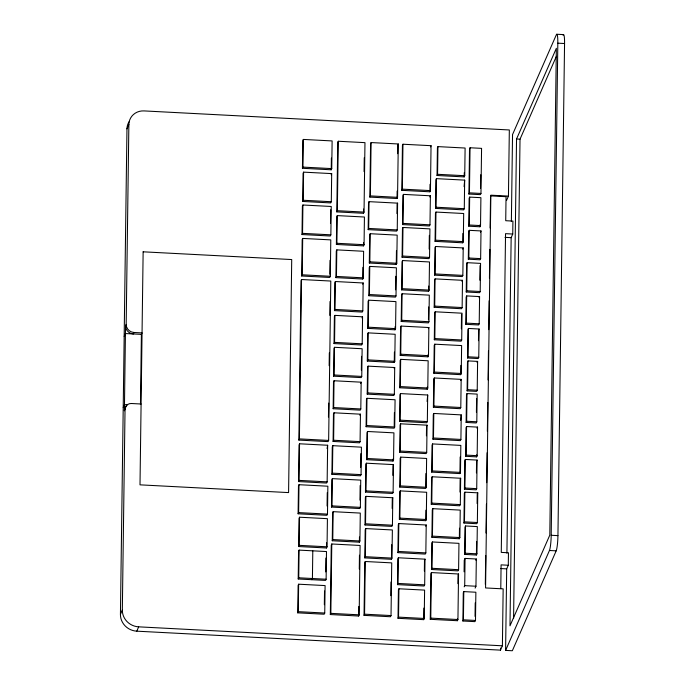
<?xml version="1.0" encoding="UTF-8"?>
<svg xmlns="http://www.w3.org/2000/svg" width="685" height="685" viewBox="0 0 685 685"><rect width="100%" height="100%" fill="white"/><g stroke="black" fill="none" stroke-linecap="round" stroke-linejoin="round"><path stroke-width="1.03" d="M126.965 128.848L128.866 124.516A15.096 14.274 23.7 0 1 144.021 110.91L509.332 129.962L508.441 196.098L490.854 195.182L485.571 587.944L503.158 588.869L502.396 645.801L500.495 650.133L136.777 631.168A16.697 15.789 23.7 0 1 120.432 614.394L126.965 128.848A15.096 14.274 23.7 0 1 129.071 121.759M141.093 404.013L131.409 403.508A6.345 5.994 23.7 0 0 125.038 409.228L124.396 410.692L125.535 325.863L126.177 324.399L128.866 124.516M120.432 614.394L122.332 610.061L125.038 409.228M140.459 404.415L141.401 334.374L142.052 332.91L134.063 332.49A8.057 7.621 23.7 0 1 126.177 324.399M302.436 168.287L302.813 140.613L303.335 139.423L332.122 140.93L331.745 168.604L331.232 169.794L302.436 168.287L302.958 167.106L303.335 139.423M298.874 440.087L301.015 280.713L301.537 279.523L330.795 281.047L328.646 440.429L328.124 441.611L298.874 440.087L299.396 438.897L301.537 279.523M298.103 513.793L298.48 485.896L299.002 484.706L327.858 486.213L327.481 514.11L326.959 515.3L298.103 513.793L298.626 512.611L299.002 484.706M298.54 481.581L299.028 444.976L299.55 443.786L327.644 445.25L327.147 481.855L326.625 483.045L298.54 481.581L299.054 480.39L299.55 443.786M302.017 234.535L302.393 206.194L302.916 205.003L331.24 206.476L330.855 234.827L330.333 236.017L302.017 234.535L302.539 233.354L302.916 205.003M301.691 275.995L302.179 239.613L302.701 238.423L330.786 239.887L330.298 276.269L329.776 277.459L301.691 275.995L302.213 274.805L302.701 238.423M302.693 201.45L303.07 173.322L303.592 172.14L331.686 173.605L331.3 201.724L330.778 202.914L302.693 201.45L303.215 200.26L303.592 172.14M297.752 612.844L298.121 585.392L298.643 584.202L325.101 585.581L324.733 613.041L324.219 614.222L297.752 612.844L298.266 611.662L298.643 584.202M298.206 578.988L298.574 551.305L299.097 550.115L326.488 551.545L326.12 579.227L325.598 580.409L298.206 578.988L298.728 577.797L299.097 550.115M298.643 546.536L299.02 518.408L299.542 517.218L327.421 518.673L327.045 546.801L326.522 547.983L298.643 546.536L299.165 545.346L299.542 517.218M312.797 550.834L312.42 578.508L311.898 579.698M324.339 604.718L324.527 590.992M327.087 448.529L327.644 445.25M325.709 571.898L325.897 558.052M329.819 274.248L330.007 260.334M330.504 223.413L330.692 209.764M331.232 169.794L331.386 158.081M326.522 547.983L326.591 542.777M327.087 506.001L327.267 492.566M328.457 417.011L328.646 403.105M329.151 365.67L329.322 352.835M329.827 315.4L330.007 301.494M331.48 507.063L331.848 479.834L332.362 478.644L360.738 480.125L360.37 507.354L359.848 508.544L331.48 507.063L332.002 505.881L332.362 478.644M331.917 474.32L332.285 446.868L332.807 445.678L361.423 447.168L361.055 474.628L360.533 475.81L331.917 474.32L332.439 473.138L332.807 445.678M330.324 614.548L331.257 545.174L331.78 543.984L360.104 545.465L359.171 614.83L358.649 616.02L330.324 614.548L330.846 613.358L331.78 543.984M333.15 408.731L333.509 381.947L334.032 380.757L361.166 382.179L360.807 408.962L360.284 410.144L333.15 408.731L333.672 407.549L334.032 380.757M333.595 376.168L333.963 348.494L334.485 347.304L362.134 348.742L361.757 376.425L361.243 377.606L333.595 376.168L334.109 374.978L334.485 347.304M334.032 343.57L334.391 316.564L334.914 315.374L362.562 316.812L362.202 343.827L361.68 345.009L334.032 343.57L334.554 342.38L334.914 315.374M334.468 310.613L334.845 282.717L335.367 281.526L363.187 282.982L362.81 310.879L362.296 312.069L334.468 310.613L334.991 309.432L335.367 281.526M333.098 441.44L333.467 413.98L333.989 412.798L360.456 414.177L360.079 441.628L359.565 442.818L333.098 441.44L333.621 440.249L333.989 412.798M332.251 540.756L332.627 512.851L333.141 511.669L360.293 513.082L359.916 540.987L359.394 542.169L332.251 540.756L332.773 539.566L333.141 511.669M335.924 277.622L336.284 251.061L336.806 249.879L363.615 251.275L363.255 277.836L362.742 279.026L335.924 277.622L336.446 276.44L336.806 249.879M336.378 244.468L336.746 216.794L337.268 215.604L364.429 217.017L364.06 244.699L363.538 245.881L336.378 244.468L336.892 243.286L337.268 215.604M336.815 211.888L337.748 142.437L338.27 141.247L364.968 142.643L364.035 212.093L363.512 213.283L336.815 211.888L337.337 210.706L338.27 141.247M361.337 370.157L361.526 356.32M363.512 213.283L363.564 209.011M364.069 171.61L364.257 157.713M362.742 279.026L362.896 267.338M359.394 542.169L359.462 537.006M359.959 500.161L360.156 485.502M363.538 245.881L363.581 242.695M358.649 616.02L358.777 606.413M359.283 569.064L359.462 555.192M360.644 467.367L360.832 453.641M368.17 229.629L368.53 202.846L369.044 201.655L397.6 203.145L397.24 229.929L396.718 231.119L368.17 229.629L368.684 228.439L369.044 201.655M366.098 426.712L366.458 399.483L366.98 398.293L395.074 399.757L394.706 426.995L394.183 428.176L366.098 426.712L366.612 425.531L366.98 398.293M365.011 524.993L365.379 497.533L365.901 496.351L392.805 497.755L392.436 525.207L391.914 526.397L365.011 524.993L365.533 523.802L365.901 496.351M365.456 492.061L365.824 464.379L366.347 463.197L393.498 464.61L393.121 492.284L392.599 493.474L365.456 492.061L365.978 490.871L366.347 463.197M367.306 361.072L367.665 334.066L368.188 332.876L395.151 334.28L394.791 361.295L394.269 362.476L367.306 361.072L367.828 359.882L368.188 332.876M367.742 328.38L368.11 301.366L368.633 300.184L395.939 301.606L395.57 328.612L395.048 329.802L367.742 328.38L368.265 327.19L368.633 300.184M364.043 615.361L364.745 562.685L365.268 561.503L391.734 562.882L391.024 615.558L390.51 616.748L364.043 615.361L364.566 614.18L365.268 561.503M364.814 557.89L365.191 529.762L365.713 528.58L392.368 529.967L391.991 558.095L391.469 559.277L364.814 557.89L365.336 556.699L365.713 528.58M367.203 394.115L367.562 367.331L368.085 366.141L394.706 367.528L394.346 394.312L393.824 395.502L367.203 394.115L367.725 392.925L368.085 366.141M369.857 197.1L370.576 143.747L371.09 142.566L398.276 143.978L397.557 197.331L397.035 198.513L369.857 197.1L370.38 195.91L371.09 142.566M366.629 459.678L366.989 432.672L367.511 431.49L393.926 432.86L393.558 459.875L393.036 461.056L366.629 459.678L367.143 458.496L367.511 431.49M368.873 295.723L369.249 267.595L369.772 266.414L396.392 267.801L396.007 295.92L395.493 297.11L368.873 295.723L369.395 294.533L369.772 266.414M369.309 263.031L369.686 234.904L370.208 233.713L397.172 235.126L396.795 263.245L396.272 264.436L369.309 263.031L369.832 261.841L370.208 233.713M390.792 595.676L390.972 581.976M391.469 559.277L391.666 544.695M392.154 508.441L392.282 498.937L392.805 497.755M392.847 475.373L392.976 465.8L393.498 464.61M393.036 461.056L393.07 458.984M394.269 362.476L394.406 352.09M395.048 329.802L395.091 326.685M395.587 289.815L395.767 276.278M397.035 198.513L397.137 191.046M397.642 153.705L397.754 145.169L398.276 143.978M394.217 426.087L394.397 412.464M396.272 264.436L396.452 250.89M396.957 213.6L397.086 204.335L397.6 203.145M401.83 190.336L402.438 145.408L402.96 144.227L431.045 145.691L430.445 190.61L429.923 191.8L401.83 190.336L402.352 189.146L402.96 144.227M399.783 387.77L400.151 360.533L400.674 359.351L428.151 360.781L427.791 388.018L427.269 389.2L399.783 387.77L400.305 386.58L400.674 359.351M400.22 355.387L400.597 327.259L401.119 326.077L428.87 327.524L428.493 355.643L427.971 356.834L400.22 355.387L400.742 354.196L401.119 326.077M397.497 584.63L397.839 558.96L398.362 557.778L425.017 559.165L424.674 584.836L424.152 586.017L397.497 584.63L398.019 583.44L398.362 557.778M397.925 552.649L398.302 524.753L398.824 523.563L426.216 524.993L425.839 552.889L425.317 554.079L397.925 552.649L398.447 551.459L398.824 523.563M399.603 421.343L399.963 394.774L400.477 393.592L427.697 395.005L427.337 421.575L426.815 422.756L399.603 421.343L400.126 420.153L400.477 393.592M401.213 321.479L401.573 294.918L402.095 293.728L429.307 295.149L428.947 321.71L428.425 322.892L401.213 321.479L401.735 320.289L402.095 293.728M401.641 289.875L402.018 261.747L402.54 260.557L429.486 261.961L429.101 290.089L428.587 291.279L401.641 289.875L402.163 288.685L402.54 260.557M402.078 257.226L402.463 228.662L402.985 227.471L429.932 228.876L429.546 257.449L429.024 258.63L402.078 257.226L402.6 256.044L402.985 227.471M402.515 224.586L402.908 195.567L403.431 194.386L430.377 195.79L429.983 224.808L429.461 225.99L402.515 224.586L403.037 223.404L403.431 194.386M399.715 452.22L400.083 424.983L400.605 423.801L427.063 425.179L426.704 452.408L426.181 453.598L399.715 452.22L400.237 451.03L400.605 423.801M398.019 618.307L398.405 589.965L398.927 588.775L424.606 590.11L424.22 618.461L423.698 619.651L398.019 618.307L398.542 617.125L398.927 588.775M399.355 519.307L399.723 492.078L400.237 490.888L426.652 492.267L426.284 519.504L425.77 520.686L399.355 519.307L399.877 518.125L400.237 490.888M399.783 487.095L400.177 458.299L400.691 457.109L426.618 458.462L426.233 487.258L425.71 488.448L399.783 487.095L400.305 485.905L400.691 457.109M423.698 619.651L423.852 608.1M424.358 571.05L424.494 560.347L425.017 559.165M425.727 487.377L425.916 473.515M426.421 435.788L426.55 426.37L427.063 425.179M427.097 401.504L427.697 395.005M427.269 389.2L427.294 387.111M428.587 291.279L428.656 286.065M429.152 249.109L429.332 235.357M429.923 191.8L430.026 184.308M425.77 520.686L425.907 510.214M427.971 356.834L427.997 354.753M428.467 319.707L428.639 306.957M431.259 504.288L431.618 477.95L432.132 476.769L460.662 478.25L460.311 504.597L459.789 505.778L431.259 504.288L431.781 503.107L432.132 476.769M431.696 472.119L432.055 445.113L432.577 443.923L460.834 445.396L460.466 472.402L459.943 473.592L431.696 472.119L432.218 470.929L432.577 443.923M434.187 307.3L434.555 280.071L435.069 278.881L462.503 280.311L462.135 307.548L461.613 308.729L434.187 307.3L434.71 306.118L435.069 278.881M434.615 275.13L434.984 247.67L435.506 246.489L463.214 247.927L462.846 275.387L462.324 276.577L434.615 275.13L435.138 273.94L435.506 246.489M435.069 241.368L435.454 213.249L435.968 212.059L463.676 213.506L463.3 241.634L462.777 242.815L435.069 241.368L435.591 240.187L435.968 212.059M435.514 208.403L435.9 179.838L436.422 178.648L464.67 180.121L464.284 208.694L463.771 209.875L435.514 208.403L436.037 207.221L436.422 178.648M430.266 619.308L430.874 573.756L431.396 572.574L458.548 573.987L457.94 619.531L457.417 620.721L430.266 619.308L430.779 618.118L431.396 572.574M432.963 439.196L433.288 414.639L433.81 413.457L461.236 414.887L460.911 439.436L460.388 440.626L432.963 439.196L433.477 438.006L433.81 413.457M433.391 407.284L433.768 379.156L434.29 377.974L461.168 379.37L460.791 407.498L460.269 408.688L433.391 407.284L433.913 406.094L434.29 377.974M433.845 373.265L434.221 345.36L434.744 344.178L461.621 345.574L461.245 373.479L460.731 374.661L433.845 373.265L434.367 372.075L434.744 344.178M434.299 339.769L434.658 312.985L435.18 311.795L462.058 313.199L461.699 339.983L461.176 341.173L434.299 339.769L434.821 338.587L435.18 311.795M431.481 569.492L431.833 543.154L432.355 541.963L458.959 543.351L458.608 569.689L458.085 570.879L431.481 569.492L432.004 568.302L432.355 541.963M431.918 537.314L432.286 509.863L432.809 508.672L460.234 510.102L459.866 537.562L459.344 538.744L431.918 537.314L432.432 536.132L432.809 508.672M437.047 175.488L437.424 147.806L437.946 146.616L465.106 148.037L464.73 175.711L464.207 176.901L437.047 175.488L437.569 174.298L437.946 146.616M457.417 620.721L457.443 618.606M457.914 583.646L458.034 575.177L458.548 573.987M460.731 374.661L460.851 365.362M461.347 328.809L461.536 314.389M462.777 242.815L462.897 233.439M459.943 473.592L460.166 456.972M460.662 420.342L461.236 414.887M459.344 538.744L459.489 528.186M459.969 492.087L460.14 479.44L460.662 478.25M464.079 186.603L464.67 180.121M464.207 176.901L464.267 172.646M465.8 324.305L466.16 297.093L466.682 295.911L479.577 296.579L479.209 323.791L478.687 324.973L465.8 324.305L466.314 323.115L466.682 295.911M466.228 291.99L466.613 263.862L467.127 262.68L480.57 263.382L480.194 291.502L479.671 292.692L466.228 291.99L466.75 290.8L467.127 262.68M463.95 523.04L464.344 493.346L464.867 492.164L477.762 492.832L477.359 522.518L476.837 523.708L463.95 523.04L464.464 521.85L464.867 492.164M464.404 489.218L464.79 460.645L465.303 459.464L477.103 460.072L476.717 488.645L476.195 489.835L464.404 489.218L464.918 488.028L465.303 459.464M462.897 621.004L463.283 592.79L463.796 591.6L475.869 592.234L475.493 620.447L474.97 621.637L462.897 621.004L463.42 619.822L463.796 591.6M468.925 194.043L469.525 148.953L470.047 147.763L481.572 148.362L480.964 193.453L480.442 194.643L468.925 194.043L469.439 192.853L470.047 147.763M464.087 571.821L464.242 560.296L465.072 558.412L476.323 559.003L475.955 586.232L475.125 588.115M465.672 456.296L466.048 427.723L466.571 426.541L477.548 427.106L477.162 455.679L476.64 456.869L465.672 456.296L466.185 455.105L466.571 426.541M466.125 422.44L466.494 394.757L467.016 393.575L477.162 394.098L476.794 421.78L476.272 422.97L466.125 422.44L466.648 421.249L467.016 393.575M468.317 259.195L468.694 231.513L469.216 230.323L481.007 230.939L480.639 258.622L480.116 259.803L468.317 259.195L468.84 258.005L469.216 230.323M468.763 226.187L469.139 198.282L469.662 197.1L480.904 197.682L480.528 225.588L480.005 226.769L468.763 226.187L469.285 224.997L469.662 197.1M464.618 554.396L464.987 527.167L465.509 525.977L477.308 526.594L476.94 553.822L476.417 555.013L464.618 554.396L465.141 553.206L465.509 525.977M467.093 390.878L467.487 362.082L468.009 360.901L477.608 361.397L477.214 390.193L476.7 391.383L467.093 390.878L467.615 389.696L468.009 360.901M467.538 357.998L467.923 329.648L468.437 328.457L479.14 329.014L478.755 357.365L478.233 358.555L467.538 357.998L468.06 356.808L468.437 328.457M464.182 586.831L464.704 585.649L465.072 558.412M476.417 412.319L476.597 398.482M476.426 472.898L476.58 461.262L477.103 460.072M476.64 456.869L476.666 454.754M478.472 340.702L478.618 330.204L479.14 329.014M480.005 226.769L480.039 224.706M480.528 188.349L480.707 174.718M475.039 616.414L475.227 602.826M479.842 280.191L480.039 265.609M476.417 555.013L476.597 541.398M477.111 503.561L477.239 494.022L477.762 492.832M485.322 584.365L485.708 555.466M486.007 532.999L486.401 504.1M486.684 482.694L487.086 452.734M487.377 431.327L487.763 402.429M488.071 379.961L488.456 351.062M488.747 329.656L489.133 300.766M489.441 278.29L489.826 249.391M490.117 227.985L490.52 198.025M500.778 588.389L501.095 564.868L508.287 565.245L508.458 552.769L501.266 552.393L505.547 233.662L512.748 234.039L512.919 221.084L505.727 220.707L506.044 196.689L490.546 195.884M500.495 650.133L500.521 648.027M563.053 35.175A12.75 1.541 -87 0 1 564.56 43.523L557.941 535.627A12.159 1.473 -87 0 1 556.194 550.843L512.337 650.75L505.599 650.399L506.694 568.875L508.287 565.245M506.909 553.189L511.156 237.669L512.748 234.039M511.37 221.529L512.543 134.551L556.323 34.824A12.75 1.541 -87 0 1 557.821 43.172L551.202 535.276A12.159 1.473 -87 0 1 549.456 550.492L505.599 650.399M516.541 138.995L509.991 625.816L549.798 535.139L556.348 48.31L516.541 138.995L520.026 139.175L556.408 56.29M513.579 618.512L520.026 139.175M124.173 336.403L125.432 333.544L141.401 334.374M134.063 332.49L133.421 333.963A8.057 7.621 23.7 0 1 125.535 325.863M123.214 407.507L124.473 404.647L127.615 404.809M331.163 174.786L331.686 173.605M136.777 631.168L138.678 626.843A16.697 15.789 23.7 0 1 122.332 610.061M362.665 284.164L363.187 282.982M430.522 146.873L431.045 145.691M362.04 318.003L362.562 316.812M429.855 196.972L430.377 195.79M360.644 383.36L361.166 382.179M359.933 415.358L360.456 414.177M394.183 368.718L394.706 367.528M462.692 249.117L463.214 247.927M428.348 328.706L428.87 327.524M480.485 232.129L481.007 230.939M461.981 281.501L462.503 280.311M506.54 200.431L508.441 196.098M479.055 297.769L479.577 296.579M460.645 380.56L461.168 379.37M477.085 362.588L477.608 361.397M425.693 526.174L426.216 524.993M477.025 428.296L477.548 427.106M475.801 560.184L476.323 559.003M556.742 34.25L563.481 34.601M557.821 43.172L564.56 43.523M302.958 167.106L331.745 168.604M437.569 174.298L464.73 175.711M402.352 189.146L430.445 190.61M469.439 192.853L480.964 193.453M370.38 195.91L397.557 197.331M303.215 200.26L331.3 201.724M436.037 207.221L464.284 208.694M337.337 210.706L364.035 212.093M469.285 224.997L480.528 225.588M403.037 223.404L429.983 224.808M368.684 228.439L397.24 229.929M504.982 237.344L511.156 237.669M435.591 240.187L463.3 241.634M302.539 233.354L330.855 234.827M336.892 243.286L364.06 244.699M468.84 258.005L480.639 258.622M402.6 256.044L429.546 257.449M369.832 261.841L396.795 263.245M435.138 273.94L462.846 275.387M336.446 276.44L363.255 277.836M302.213 274.805L330.298 276.269M466.75 290.8L480.194 291.502M402.163 288.685L429.101 290.089M369.395 294.533L396.007 295.92M434.71 306.118L462.135 307.548M334.991 309.432L362.81 310.879M466.314 323.115L479.209 323.791M401.735 320.289L428.947 321.71M368.265 327.19L395.57 328.612M434.821 338.587L461.699 339.983M334.554 342.38L362.202 343.827M468.06 356.808L478.755 357.365M400.742 354.196L428.493 355.643M367.828 359.882L394.791 361.295M434.367 372.075L461.245 373.479M334.109 374.978L361.757 376.425M467.615 389.696L477.214 390.193M400.305 386.58L427.791 388.018M367.725 392.925L394.346 394.312M433.913 406.094L460.791 407.498M333.672 407.549L360.807 408.962M466.648 421.249L476.794 421.78M400.126 420.153L427.337 421.575M366.612 425.531L394.706 426.995M433.477 438.006L460.911 439.436M333.621 440.249L360.079 441.628M299.396 438.897L328.646 440.429M400.237 451.03L426.704 452.408M466.185 455.105L477.162 455.679M367.143 458.496L393.558 459.875M432.218 470.929L460.466 472.402M332.439 473.138L361.055 474.628M464.918 488.028L476.717 488.645M299.054 480.39L327.147 481.855M400.305 485.905L426.233 487.258M365.978 490.871L393.121 492.284M431.781 503.107L460.311 504.597M332.002 505.881L360.37 507.354M298.626 512.611L327.481 514.11M399.877 518.125L426.284 519.504M464.464 521.85L477.359 522.518M365.533 523.802L392.436 525.207M551.202 535.276L557.941 535.627M432.432 536.132L459.866 537.562M549.456 550.492L556.194 550.843M332.773 539.566L359.916 540.987M465.141 553.206L476.94 553.822M299.165 545.346L327.045 546.801M398.447 551.459L425.839 552.889M365.336 556.699L391.991 558.095M500.529 568.55L506.694 568.875M432.004 568.302L458.608 569.689M464.704 585.649L475.955 586.232M298.728 577.797L326.12 579.227M398.019 583.44L424.674 584.836M364.566 614.18L391.024 615.558M430.779 618.118L457.94 619.531M463.42 619.822L475.493 620.447M298.266 611.662L324.733 613.041M330.846 613.358L359.171 614.83M398.542 617.125L424.22 618.461M138.678 626.843L502.396 645.801M124.396 410.692A6.345 5.994 23.7 0 1 124.456 409.904M124.627 409.133A6.345 5.994 23.7 0 1 126.297 406.513M143.139 251.815L140.005 484.843L288.582 492.592L291.716 259.555L143.139 251.815"/></g></svg>
